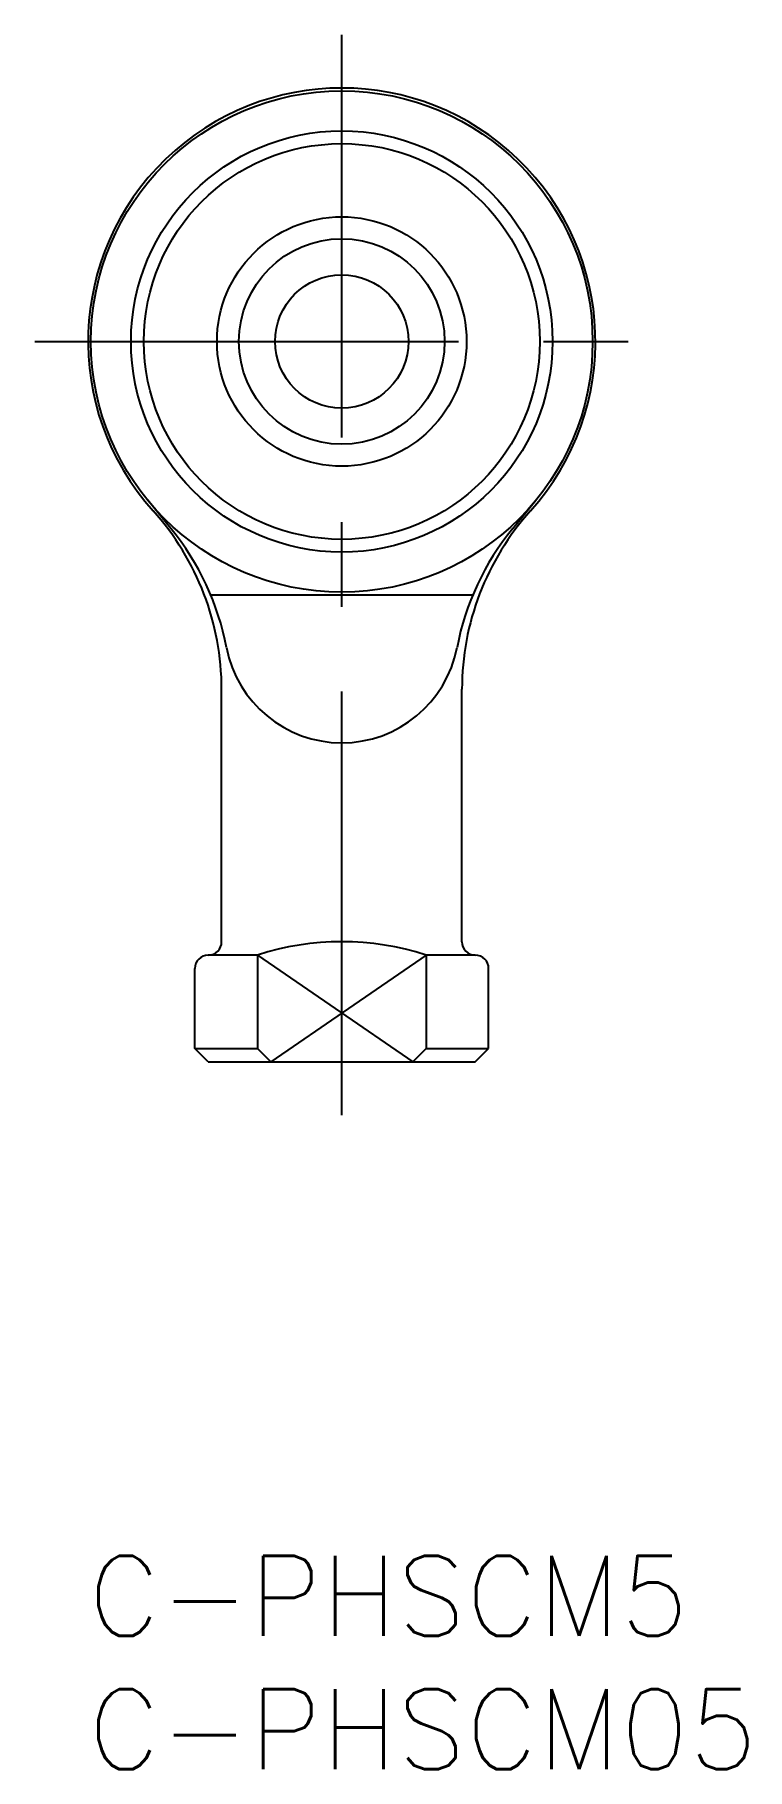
# Model space of a CAD drawing. Extents: x -2 to 75.5, y -8 to 57.
# Drawn here: x -2 to 24.7, y -8 to 57 of the extents above.
import ezdxf
from ezdxf.enums import TextEntityAlignment as Align

# ---------------------------------------------------------------- set-up
doc = ezdxf.new("R2010")
doc.units = 0
doc.header["$LTSCALE"] = 0.5
doc.linetypes.add('CENTER', pattern=[50.8, 31.75, -6.35, 6.35, -6.35])
doc.layers.get('0').update_dxf_attribs({"linetype": 'CONTINUOUS'})
doc.layers.add('CENTER', color=1, linetype='CENTER')
doc.styles.get("Standard").update_dxf_attribs({"font": 'txt.shx', "height": 3, "bigfont": 'bigfont.shx'})

msp = doc.modelspace()

# ---------------------------------------------------------------- linework, layer by layer
at = {"color": 7, "linetype": 'CONTINUOUS'}
for p, q in [((3.099, 38.509), (2.232, 39.568)), ((15.901, 38.509), (16.768, 39.568)), ((4.592, 36.019), (14.408, 36.019)), ((5, 23.019), (5, 32.481)), ((14, 23.019), (14, 32.481)), ((6.338, 22.519), (4.5, 22.519)), ((6.338, 22.519), (6.338, 19.019)), ((14.5, 22.519), (12.662, 22.519)), ((12.662, 22.519), (12.662, 19.019)), ((4, 19.019), (4, 22.019)), ((15, 19.019), (15, 22.019)), ((4.5, 18.519), (4, 19.019)), ((4, 19.019), (6.338, 19.019)), ((6.838, 18.519), (6.338, 19.019)), ((12.162, 18.519), (12.662, 19.019)), ((12.662, 19.019), (15, 19.019)), ((14.5, 18.519), (15, 19.019)), ((4.5, 18.519), (14.5, 18.519))]:
    msp.add_line(p, q, dxfattribs=at)
at = {"color": 3, "linetype": 'CONTINUOUS'}
for p, q in [((6.338, 22.519), (12.162, 18.519)), ((12.662, 22.519), (6.838, 18.519))]:
    msp.add_line(p, q, dxfattribs=at)
at = {"color": 7, "linetype": 'CONTINUOUS'}
for radius in [9.394, 7.894, 7.416, 4.673, 3.85, 2.5]:
    msp.add_circle((9.5, 45.519), radius, dxfattribs=at)
for centre, radius, start, end in [((9.5, 45.519), 9.5, 318.03811, 221.96189), ((-5, 32.481), 10, 0, 41.96189), ((24, 32.481), 10, 138.03811, 180), ((-4.639, 32.174), 10, 10.79397, 39.30765), ((23.639, 32.174), 10, 140.69235, 169.20603), ((9.5, 34.87), 4.394, 190.79397, 349.20603), ((4.5, 23.019), 0.5, 270, 360), ((9.5, 12.769), 10.25, 72.03025, 107.96975), ((14.5, 23.019), 0.5, 180, 270), ((4.5, 22.019), 0.5, 90, 180), ((14.5, 22.019), 0.5, 360, 90)]:
    msp.add_arc(centre, radius, start, end, dxfattribs=at)
at = {"layer": 'CENTER', "color": 1, "linetype": 'CENTER'}
for p, q in [((9.5, 16.519), (9.5, 57.019)), ((-2, 45.519), (21, 45.519))]:
    msp.add_line(p, q, dxfattribs=at)

# ---------------------------------------------------------------- texts
at = {"color": 7, "linetype": 'CONTINUOUS'}
for s, p in [('C-PHSCM5', (0, 0)), ('C-PHSCM05', (0, -5))]:
    msp.add_text(s, height=3, dxfattribs=at).set_placement(p, align=Align.TOP_LEFT)

doc.saveas('drawing.dxf')
